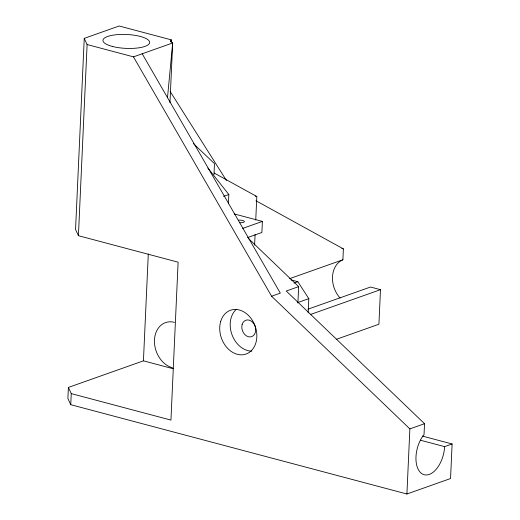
<?xml version="1.0" encoding="UTF-8"?>
<svg xmlns="http://www.w3.org/2000/svg" width="520" height="520" viewBox="0 0 520 520"><rect width="100%" height="100%" fill="white"/><g stroke="black" fill="none" stroke-linecap="round" stroke-linejoin="round"><path stroke-width="0.78" d="M173.199 368.745L143.435 360.841L68.386 387.433L67.886 398.515L70.752 404.69L406.913 494L450.548 478.537L452.114 443.976L422.39 436.079M171.113 42.257L171.223 39.839L119.145 26L84.24 38.37L75.556 229.522L78.422 235.697L178.113 262.184L170.944 420.095L71.253 393.607L68.386 387.433M70.752 404.69L71.253 393.607M78.422 235.697L87.106 44.544L84.24 38.37M143.435 360.841L148.291 253.948M169.969 102.681L172.679 42.965L170.865 41.405L171.223 39.839L170.742 41.386M213.993 174.551L214.487 163.638L193.447 143.631M228.41 203.847L228.833 194.493L207.838 168.019M254.612 245.135L255.086 234.605M255.749 220.019L256.815 196.528L214.188 173.043M234.162 213.915L262.392 221.416L261.892 232.492L247.5 237.594M297.908 302.842L298.649 286.637L248.43 238.459M308.165 312.956L308.815 298.649L297.85 281.717L290.933 279.883M340.093 298.064A23.816 18.35 70.5 0 1 342.894 259.779L343.388 248.905L255.989 200.766M307.996 309.179L370.519 287.027L380.484 289.673L378.918 324.233L336.245 339.359M406.913 494L409.871 428.896L271.596 296.225L133.471 56.862L87.106 44.544M298.649 286.637L286.253 291.031L424.528 423.703L424.034 434.571A23.816 13.429 -75.1 0 0 422.247 473.915A23.816 13.429 -75.1 0 0 444.606 446.635L452.114 443.976M167.492 97.767L172.679 42.965L133.471 56.862M223.548 196.365L228.833 194.493M242.697 228.391L262.392 221.416M289.523 278.688L342.894 259.779M294.021 283.075L297.85 281.717M271.596 296.225L280.319 293.131L142.201 53.768M297.336 302.718L308.815 298.649M310.343 314.529L380.484 289.673M409.871 428.896L424.528 423.703M255.249 196.112L256.815 196.528M341.829 248.495L343.388 248.905M420.362 440.193L444.606 446.635M170.131 91.416L226.415 180.466M251.797 351.137A23.238 17.901 70.5 0 1 232.018 334.776A23.238 17.901 70.5 0 1 236.359 309.276M172.452 367.776A23.816 18.35 70.5 0 1 154.472 340.009A23.816 18.35 70.5 0 1 174.512 322.342M238.342 220.161A4.355 1.294 2.6 0 1 244.355 221.422A4.355 1.294 2.6 0 1 239.512 222.69M242.138 324.493A8.716 6.715 70.5 0 0 250.198 336.934A8.716 6.715 70.5 0 0 253.942 323.863A8.716 6.715 70.5 0 0 242.138 324.493M220.636 321.646A23.238 17.901 70.5 0 0 242.119 354.822A23.238 17.901 70.5 0 0 252.116 319.956A23.238 17.901 70.5 0 0 220.636 321.646M112.262 46.41A23.381 6.955 2.6 0 0 149.494 43.238A23.381 6.955 2.6 0 0 117.169 34.645A23.381 6.955 2.6 0 0 112.262 46.41"/></g></svg>
